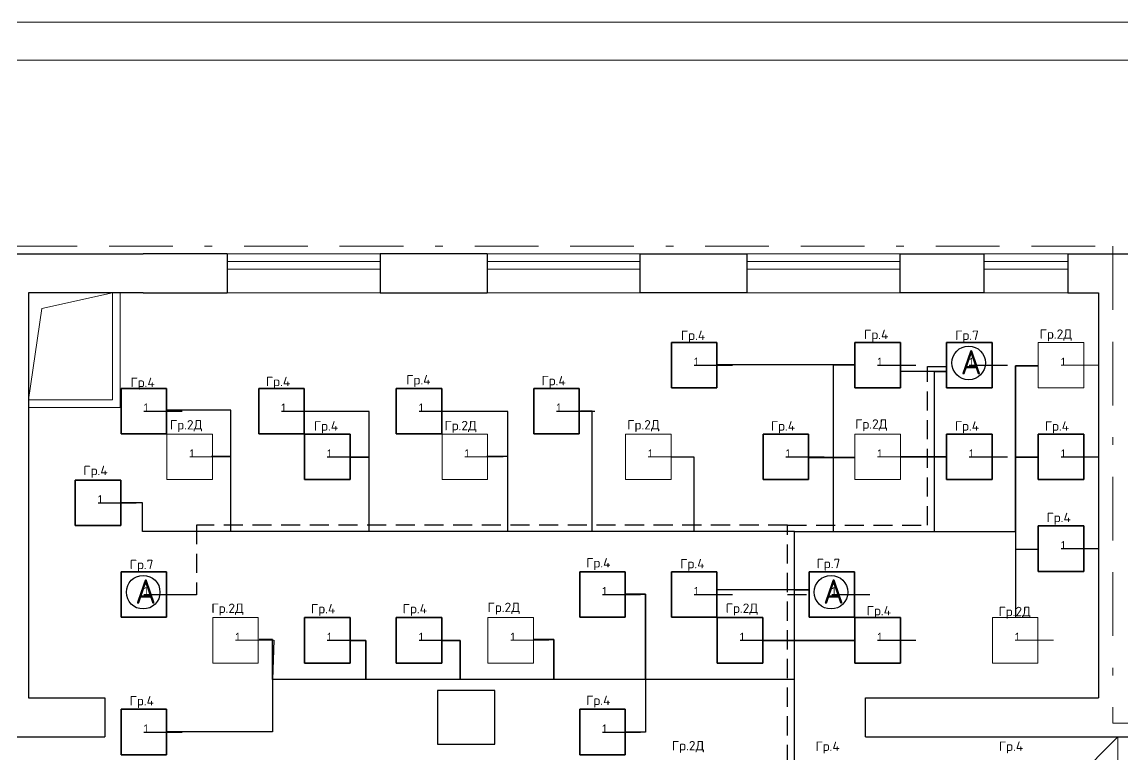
# Model space of a CAD drawing. Header units: metres. Extents: x -472 to 201, y -446 to -235.
# Drawn here: x -449.94 to -435.53, y -322.34 to -312.75 of the extents above; entities that cross this region are included whole.
import ezdxf

# ---------------------------------------------------------------- set-up
doc = ezdxf.new("R2010")
doc.units = ezdxf.units.M
doc.header["$MEASUREMENT"] = 0
doc.linetypes.add('( Border )', pattern=[1.751, 0.5, -0.25, 0.5, -0.25, 0.001, -0.25])
doc.linetypes.add('( Hidden )', pattern=[0.375, 0.25, -0.125])
for name, color, linetype, lineweight in [('_Электрика', 7, 'Continuous', 15), ('Level 50', 7, 'Continuous', 0), ('Level 63', 7, 'Continuous', 0)]:
    doc.layers.add(name, color=color, linetype=linetype, lineweight=lineweight)
doc.layers.add('DLXLUM', color=220, linetype='Continuous')
doc.layers.add('DLXLUMEX', color=220, linetype='Continuous')
doc.styles.get("Standard").update_dxf_attribs({"font": 'txt.shx'})

# ---------------------------------------------------------------- blocks, each defined once
blk = doc.blocks.new('*U168')
for p, q in [((297.5, 297.5), (-297.5, 297.5)), ((-297.5, 297.5), (-297.5, -297.5)), ((-297.5, 297.5), (-297.5, -297.5)), ((-297.5, -297.5), (-297.5, 297.5)), ((-297.5, 297.5), (-297.5, 297.5)), ((297.5, 297.5), (-297.5, 297.5)), ((-297.5, 297.5), (-297.5, 297.5)), ((-297.5, 297.5), (297.5, 297.5)), ((-297.5, -297.5), (-297.5, 297.5)), ((-297.5, 297.5), (297.5, 297.5)), ((297.5, -297.5), (297.5, 297.5)), ((297.5, 297.5), (297.5, 297.5)), ((297.5, -297.5), (297.5, 297.5)), ((297.5, 297.5), (297.5, 297.5)), ((297.5, 297.5), (297.5, -297.5)), ((297.5, 297.5), (297.5, -297.5)), ((-297.5, -297.5), (297.5, -297.5)), ((-297.5, -297.5), (-297.5, -297.5)), ((-297.5, -297.5), (297.5, -297.5)), ((297.5, -297.5), (-297.5, -297.5)), ((-297.5, -297.5), (-297.5, -297.5)), ((297.5, -297.5), (-297.5, -297.5)), ((297.5, -297.5), (297.5, -297.5)), ((297.5, -297.5), (297.5, -297.5))]:
    blk.add_line(p, q)
at = {"color": 1}
blk.add_line((0, 0), (500, 0), dxfattribs=at)
at = {"layer": 'DLXLUMEX', "color": 7}
blk.add_text('1', height=100, dxfattribs=at).set_placement((0, 0))
blk = doc.blocks.new('*U169')
for p, q in [((297.5, 297.5), (-297.5, 297.5)), ((-297.5, 297.5), (-297.5, -297.5)), ((-297.5, 297.5), (-297.5, -297.5)), ((-297.5, -297.5), (-297.5, 297.5)), ((-297.5, 297.5), (-297.5, 297.5)), ((297.5, 297.5), (-297.5, 297.5)), ((-297.5, 297.5), (-297.5, 297.5)), ((-297.5, 297.5), (297.5, 297.5)), ((-297.5, -297.5), (-297.5, 297.5)), ((-297.5, 297.5), (297.5, 297.5)), ((297.5, -297.5), (297.5, 297.5)), ((297.5, 297.5), (297.5, 297.5)), ((297.5, -297.5), (297.5, 297.5)), ((297.5, 297.5), (297.5, 297.5)), ((297.5, 297.5), (297.5, -297.5)), ((297.5, 297.5), (297.5, -297.5)), ((-297.5, -297.5), (297.5, -297.5)), ((-297.5, -297.5), (-297.5, -297.5)), ((-297.5, -297.5), (297.5, -297.5)), ((297.5, -297.5), (-297.5, -297.5)), ((-297.5, -297.5), (-297.5, -297.5)), ((297.5, -297.5), (-297.5, -297.5)), ((297.5, -297.5), (297.5, -297.5)), ((297.5, -297.5), (297.5, -297.5))]:
    blk.add_line(p, q)
at = {"color": 1}
blk.add_line((0, 0), (500, 0), dxfattribs=at)
at = {"layer": 'DLXLUMEX', "color": 7}
blk.add_text('1', height=100, dxfattribs=at).set_placement((0, 0))
blk = doc.blocks.new('*U170')
for p, q in [((297.5, 297.5), (-297.5, 297.5)), ((-297.5, 297.5), (-297.5, -297.5)), ((-297.5, 297.5), (-297.5, -297.5)), ((-297.5, -297.5), (-297.5, 297.5)), ((-297.5, 297.5), (-297.5, 297.5)), ((297.5, 297.5), (-297.5, 297.5)), ((-297.5, 297.5), (-297.5, 297.5)), ((-297.5, 297.5), (297.5, 297.5)), ((-297.5, -297.5), (-297.5, 297.5)), ((-297.5, 297.5), (297.5, 297.5)), ((297.5, -297.5), (297.5, 297.5)), ((297.5, 297.5), (297.5, 297.5)), ((297.5, -297.5), (297.5, 297.5)), ((297.5, 297.5), (297.5, 297.5)), ((297.5, 297.5), (297.5, -297.5)), ((297.5, 297.5), (297.5, -297.5)), ((-297.5, -297.5), (297.5, -297.5)), ((-297.5, -297.5), (-297.5, -297.5)), ((-297.5, -297.5), (297.5, -297.5)), ((297.5, -297.5), (-297.5, -297.5)), ((-297.5, -297.5), (-297.5, -297.5)), ((297.5, -297.5), (-297.5, -297.5)), ((297.5, -297.5), (297.5, -297.5)), ((297.5, -297.5), (297.5, -297.5))]:
    blk.add_line(p, q)
at = {"color": 1}
blk.add_line((0, 0), (500, 0), dxfattribs=at)
at = {"layer": 'DLXLUMEX', "color": 7}
blk.add_text('1', height=100, dxfattribs=at).set_placement((0, 0))
blk = doc.blocks.new('*U171')
for p, q in [((297.5, 297.5), (-297.5, 297.5)), ((-297.5, 297.5), (-297.5, -297.5)), ((-297.5, 297.5), (-297.5, -297.5)), ((-297.5, -297.5), (-297.5, 297.5)), ((-297.5, 297.5), (-297.5, 297.5)), ((297.5, 297.5), (-297.5, 297.5)), ((-297.5, 297.5), (-297.5, 297.5)), ((-297.5, 297.5), (297.5, 297.5)), ((-297.5, -297.5), (-297.5, 297.5)), ((-297.5, 297.5), (297.5, 297.5)), ((297.5, -297.5), (297.5, 297.5)), ((297.5, 297.5), (297.5, 297.5)), ((297.5, -297.5), (297.5, 297.5)), ((297.5, 297.5), (297.5, 297.5)), ((297.5, 297.5), (297.5, -297.5)), ((297.5, 297.5), (297.5, -297.5)), ((-297.5, -297.5), (297.5, -297.5)), ((-297.5, -297.5), (-297.5, -297.5)), ((-297.5, -297.5), (297.5, -297.5)), ((297.5, -297.5), (-297.5, -297.5)), ((-297.5, -297.5), (-297.5, -297.5)), ((297.5, -297.5), (-297.5, -297.5)), ((297.5, -297.5), (297.5, -297.5)), ((297.5, -297.5), (297.5, -297.5))]:
    blk.add_line(p, q)
at = {"color": 1}
blk.add_line((0, 0), (500, 0), dxfattribs=at)
at = {"layer": 'DLXLUMEX', "color": 7}
blk.add_text('1', height=100, dxfattribs=at).set_placement((0, 0))
blk = doc.blocks.new('*U172')
for p, q in [((297.5, 297.5), (-297.5, 297.5)), ((-297.5, 297.5), (-297.5, -297.5)), ((-297.5, 297.5), (-297.5, -297.5)), ((-297.5, -297.5), (-297.5, 297.5)), ((-297.5, 297.5), (-297.5, 297.5)), ((297.5, 297.5), (-297.5, 297.5)), ((-297.5, 297.5), (-297.5, 297.5)), ((-297.5, 297.5), (297.5, 297.5)), ((-297.5, -297.5), (-297.5, 297.5)), ((-297.5, 297.5), (297.5, 297.5)), ((297.5, -297.5), (297.5, 297.5)), ((297.5, 297.5), (297.5, 297.5)), ((297.5, -297.5), (297.5, 297.5)), ((297.5, 297.5), (297.5, 297.5)), ((297.5, 297.5), (297.5, -297.5)), ((297.5, 297.5), (297.5, -297.5)), ((-297.5, -297.5), (297.5, -297.5)), ((-297.5, -297.5), (-297.5, -297.5)), ((-297.5, -297.5), (297.5, -297.5)), ((297.5, -297.5), (-297.5, -297.5)), ((-297.5, -297.5), (-297.5, -297.5)), ((297.5, -297.5), (-297.5, -297.5)), ((297.5, -297.5), (297.5, -297.5)), ((297.5, -297.5), (297.5, -297.5))]:
    blk.add_line(p, q)
at = {"color": 1}
blk.add_line((0, 0), (500, 0), dxfattribs=at)
at = {"layer": 'DLXLUMEX', "color": 7}
blk.add_text('1', height=100, dxfattribs=at).set_placement((0, 0))
blk = doc.blocks.new('*U173')
for p, q in [((297.5, 297.5), (-297.5, 297.5)), ((-297.5, 297.5), (-297.5, -297.5)), ((-297.5, 297.5), (-297.5, -297.5)), ((-297.5, -297.5), (-297.5, 297.5)), ((-297.5, 297.5), (-297.5, 297.5)), ((297.5, 297.5), (-297.5, 297.5)), ((-297.5, 297.5), (-297.5, 297.5)), ((-297.5, 297.5), (297.5, 297.5)), ((-297.5, -297.5), (-297.5, 297.5)), ((-297.5, 297.5), (297.5, 297.5)), ((297.5, -297.5), (297.5, 297.5)), ((297.5, 297.5), (297.5, 297.5)), ((297.5, -297.5), (297.5, 297.5)), ((297.5, 297.5), (297.5, 297.5)), ((297.5, 297.5), (297.5, -297.5)), ((297.5, 297.5), (297.5, -297.5)), ((-297.5, -297.5), (297.5, -297.5)), ((-297.5, -297.5), (-297.5, -297.5)), ((-297.5, -297.5), (297.5, -297.5)), ((297.5, -297.5), (-297.5, -297.5)), ((-297.5, -297.5), (-297.5, -297.5)), ((297.5, -297.5), (-297.5, -297.5)), ((297.5, -297.5), (297.5, -297.5)), ((297.5, -297.5), (297.5, -297.5))]:
    blk.add_line(p, q)
at = {"color": 1}
blk.add_line((0, 0), (500, 0), dxfattribs=at)
at = {"layer": 'DLXLUMEX', "color": 7}
blk.add_text('1', height=100, dxfattribs=at).set_placement((0, 0))
blk = doc.blocks.new('*U174')
for p, q in [((297.5, 297.5), (-297.5, 297.5)), ((-297.5, 297.5), (-297.5, -297.5)), ((-297.5, 297.5), (-297.5, -297.5)), ((-297.5, -297.5), (-297.5, 297.5)), ((-297.5, 297.5), (-297.5, 297.5)), ((297.5, 297.5), (-297.5, 297.5)), ((-297.5, 297.5), (-297.5, 297.5)), ((-297.5, 297.5), (297.5, 297.5)), ((-297.5, -297.5), (-297.5, 297.5)), ((-297.5, 297.5), (297.5, 297.5)), ((297.5, -297.5), (297.5, 297.5)), ((297.5, 297.5), (297.5, 297.5)), ((297.5, -297.5), (297.5, 297.5)), ((297.5, 297.5), (297.5, 297.5)), ((297.5, 297.5), (297.5, -297.5)), ((297.5, 297.5), (297.5, -297.5)), ((-297.5, -297.5), (297.5, -297.5)), ((-297.5, -297.5), (-297.5, -297.5)), ((-297.5, -297.5), (297.5, -297.5)), ((297.5, -297.5), (-297.5, -297.5)), ((-297.5, -297.5), (-297.5, -297.5)), ((297.5, -297.5), (-297.5, -297.5)), ((297.5, -297.5), (297.5, -297.5)), ((297.5, -297.5), (297.5, -297.5))]:
    blk.add_line(p, q)
at = {"color": 1}
blk.add_line((0, 0), (500, 0), dxfattribs=at)
at = {"layer": 'DLXLUMEX', "color": 7}
blk.add_text('1', height=100, dxfattribs=at).set_placement((0, 0))
blk = doc.blocks.new('*U175')
for p, q in [((297.5, 297.5), (-297.5, 297.5)), ((-297.5, 297.5), (-297.5, -297.5)), ((-297.5, 297.5), (-297.5, -297.5)), ((-297.5, -297.5), (-297.5, 297.5)), ((-297.5, 297.5), (-297.5, 297.5)), ((297.5, 297.5), (-297.5, 297.5)), ((-297.5, 297.5), (-297.5, 297.5)), ((-297.5, 297.5), (297.5, 297.5)), ((-297.5, -297.5), (-297.5, 297.5)), ((-297.5, 297.5), (297.5, 297.5)), ((297.5, -297.5), (297.5, 297.5)), ((297.5, 297.5), (297.5, 297.5)), ((297.5, -297.5), (297.5, 297.5)), ((297.5, 297.5), (297.5, 297.5)), ((297.5, 297.5), (297.5, -297.5)), ((297.5, 297.5), (297.5, -297.5)), ((-297.5, -297.5), (297.5, -297.5)), ((-297.5, -297.5), (-297.5, -297.5)), ((-297.5, -297.5), (297.5, -297.5)), ((297.5, -297.5), (-297.5, -297.5)), ((-297.5, -297.5), (-297.5, -297.5)), ((297.5, -297.5), (-297.5, -297.5)), ((297.5, -297.5), (297.5, -297.5)), ((297.5, -297.5), (297.5, -297.5))]:
    blk.add_line(p, q)
at = {"color": 1}
blk.add_line((0, 0), (500, 0), dxfattribs=at)
at = {"layer": 'DLXLUMEX', "color": 7}
blk.add_text('1', height=100, dxfattribs=at).set_placement((0, 0))
blk = doc.blocks.new('*U177')
for p, q in [((297.5, 297.5), (-297.5, 297.5)), ((-297.5, 297.5), (-297.5, -297.5)), ((-297.5, 297.5), (-297.5, -297.5)), ((-297.5, -297.5), (-297.5, 297.5)), ((-297.5, 297.5), (-297.5, 297.5)), ((297.5, 297.5), (-297.5, 297.5)), ((-297.5, 297.5), (-297.5, 297.5)), ((-297.5, 297.5), (297.5, 297.5)), ((-297.5, -297.5), (-297.5, 297.5)), ((-297.5, 297.5), (297.5, 297.5)), ((297.5, -297.5), (297.5, 297.5)), ((297.5, 297.5), (297.5, 297.5)), ((297.5, -297.5), (297.5, 297.5)), ((297.5, 297.5), (297.5, 297.5)), ((297.5, 297.5), (297.5, -297.5)), ((297.5, 297.5), (297.5, -297.5)), ((-297.5, -297.5), (297.5, -297.5)), ((-297.5, -297.5), (-297.5, -297.5)), ((-297.5, -297.5), (297.5, -297.5)), ((297.5, -297.5), (-297.5, -297.5)), ((-297.5, -297.5), (-297.5, -297.5)), ((297.5, -297.5), (-297.5, -297.5)), ((297.5, -297.5), (297.5, -297.5)), ((297.5, -297.5), (297.5, -297.5))]:
    blk.add_line(p, q)
at = {"color": 1}
blk.add_line((0, 0), (500, 0), dxfattribs=at)
at = {"layer": 'DLXLUMEX', "color": 7}
blk.add_text('1', height=100, dxfattribs=at).set_placement((0, 0))
blk = doc.blocks.new('*U178')
for p, q in [((297.5, 297.5), (-297.5, 297.5)), ((-297.5, 297.5), (-297.5, -297.5)), ((-297.5, 297.5), (-297.5, -297.5)), ((-297.5, -297.5), (-297.5, 297.5)), ((-297.5, 297.5), (-297.5, 297.5)), ((297.5, 297.5), (-297.5, 297.5)), ((-297.5, 297.5), (-297.5, 297.5)), ((-297.5, 297.5), (297.5, 297.5)), ((-297.5, -297.5), (-297.5, 297.5)), ((-297.5, 297.5), (297.5, 297.5)), ((297.5, -297.5), (297.5, 297.5)), ((297.5, 297.5), (297.5, 297.5)), ((297.5, -297.5), (297.5, 297.5)), ((297.5, 297.5), (297.5, 297.5)), ((297.5, 297.5), (297.5, -297.5)), ((297.5, 297.5), (297.5, -297.5)), ((-297.5, -297.5), (297.5, -297.5)), ((-297.5, -297.5), (-297.5, -297.5)), ((-297.5, -297.5), (297.5, -297.5)), ((297.5, -297.5), (-297.5, -297.5)), ((-297.5, -297.5), (-297.5, -297.5)), ((297.5, -297.5), (-297.5, -297.5)), ((297.5, -297.5), (297.5, -297.5)), ((297.5, -297.5), (297.5, -297.5))]:
    blk.add_line(p, q)
at = {"color": 1}
blk.add_line((0, 0), (500, 0), dxfattribs=at)
at = {"layer": 'DLXLUMEX', "color": 7}
blk.add_text('1', height=100, dxfattribs=at).set_placement((0, 0))
blk = doc.blocks.new('*U179')
for p, q in [((297.5, 297.5), (-297.5, 297.5)), ((-297.5, 297.5), (-297.5, -297.5)), ((-297.5, 297.5), (-297.5, -297.5)), ((-297.5, -297.5), (-297.5, 297.5)), ((-297.5, 297.5), (-297.5, 297.5)), ((297.5, 297.5), (-297.5, 297.5)), ((-297.5, 297.5), (-297.5, 297.5)), ((-297.5, 297.5), (297.5, 297.5)), ((-297.5, -297.5), (-297.5, 297.5)), ((-297.5, 297.5), (297.5, 297.5)), ((297.5, -297.5), (297.5, 297.5)), ((297.5, 297.5), (297.5, 297.5)), ((297.5, -297.5), (297.5, 297.5)), ((297.5, 297.5), (297.5, 297.5)), ((297.5, 297.5), (297.5, -297.5)), ((297.5, 297.5), (297.5, -297.5)), ((-297.5, -297.5), (297.5, -297.5)), ((-297.5, -297.5), (-297.5, -297.5)), ((-297.5, -297.5), (297.5, -297.5)), ((297.5, -297.5), (-297.5, -297.5)), ((-297.5, -297.5), (-297.5, -297.5)), ((297.5, -297.5), (-297.5, -297.5)), ((297.5, -297.5), (297.5, -297.5)), ((297.5, -297.5), (297.5, -297.5))]:
    blk.add_line(p, q)
at = {"color": 1}
blk.add_line((0, 0), (500, 0), dxfattribs=at)
at = {"layer": 'DLXLUMEX', "color": 7}
blk.add_text('1', height=100, dxfattribs=at).set_placement((0, 0))
blk = doc.blocks.new('*U180')
for p, q in [((297.5, 297.5), (-297.5, 297.5)), ((-297.5, 297.5), (-297.5, -297.5)), ((-297.5, 297.5), (-297.5, -297.5)), ((-297.5, -297.5), (-297.5, 297.5)), ((-297.5, 297.5), (-297.5, 297.5)), ((297.5, 297.5), (-297.5, 297.5)), ((-297.5, 297.5), (-297.5, 297.5)), ((-297.5, 297.5), (297.5, 297.5)), ((-297.5, -297.5), (-297.5, 297.5)), ((-297.5, 297.5), (297.5, 297.5)), ((297.5, -297.5), (297.5, 297.5)), ((297.5, 297.5), (297.5, 297.5)), ((297.5, -297.5), (297.5, 297.5)), ((297.5, 297.5), (297.5, 297.5)), ((297.5, 297.5), (297.5, -297.5)), ((297.5, 297.5), (297.5, -297.5)), ((-297.5, -297.5), (297.5, -297.5)), ((-297.5, -297.5), (-297.5, -297.5)), ((-297.5, -297.5), (297.5, -297.5)), ((297.5, -297.5), (-297.5, -297.5)), ((-297.5, -297.5), (-297.5, -297.5)), ((297.5, -297.5), (-297.5, -297.5)), ((297.5, -297.5), (297.5, -297.5)), ((297.5, -297.5), (297.5, -297.5))]:
    blk.add_line(p, q)
at = {"color": 1}
blk.add_line((0, 0), (500, 0), dxfattribs=at)
at = {"layer": 'DLXLUMEX', "color": 7}
blk.add_text('1', height=100, dxfattribs=at).set_placement((0, 0))
blk = doc.blocks.new('*U181')
for p, q in [((297.5, 297.5), (-297.5, 297.5)), ((-297.5, 297.5), (-297.5, -297.5)), ((-297.5, 297.5), (-297.5, -297.5)), ((-297.5, -297.5), (-297.5, 297.5)), ((-297.5, 297.5), (-297.5, 297.5)), ((297.5, 297.5), (-297.5, 297.5)), ((-297.5, 297.5), (-297.5, 297.5)), ((-297.5, 297.5), (297.5, 297.5)), ((-297.5, -297.5), (-297.5, 297.5)), ((-297.5, 297.5), (297.5, 297.5)), ((297.5, -297.5), (297.5, 297.5)), ((297.5, 297.5), (297.5, 297.5)), ((297.5, -297.5), (297.5, 297.5)), ((297.5, 297.5), (297.5, 297.5)), ((297.5, 297.5), (297.5, -297.5)), ((297.5, 297.5), (297.5, -297.5)), ((-297.5, -297.5), (297.5, -297.5)), ((-297.5, -297.5), (-297.5, -297.5)), ((-297.5, -297.5), (297.5, -297.5)), ((297.5, -297.5), (-297.5, -297.5)), ((-297.5, -297.5), (-297.5, -297.5)), ((297.5, -297.5), (-297.5, -297.5)), ((297.5, -297.5), (297.5, -297.5)), ((297.5, -297.5), (297.5, -297.5))]:
    blk.add_line(p, q)
at = {"color": 1}
blk.add_line((0, 0), (500, 0), dxfattribs=at)
at = {"layer": 'DLXLUMEX', "color": 7}
blk.add_text('1', height=100, dxfattribs=at).set_placement((0, 0))
blk = doc.blocks.new('*U182')
for p, q in [((297.5, 297.5), (-297.5, 297.5)), ((-297.5, 297.5), (-297.5, -297.5)), ((-297.5, 297.5), (-297.5, -297.5)), ((-297.5, -297.5), (-297.5, 297.5)), ((-297.5, 297.5), (-297.5, 297.5)), ((297.5, 297.5), (-297.5, 297.5)), ((-297.5, 297.5), (-297.5, 297.5)), ((-297.5, 297.5), (297.5, 297.5)), ((-297.5, -297.5), (-297.5, 297.5)), ((-297.5, 297.5), (297.5, 297.5)), ((297.5, -297.5), (297.5, 297.5)), ((297.5, 297.5), (297.5, 297.5)), ((297.5, -297.5), (297.5, 297.5)), ((297.5, 297.5), (297.5, 297.5)), ((297.5, 297.5), (297.5, -297.5)), ((297.5, 297.5), (297.5, -297.5)), ((-297.5, -297.5), (297.5, -297.5)), ((-297.5, -297.5), (-297.5, -297.5)), ((-297.5, -297.5), (297.5, -297.5)), ((297.5, -297.5), (-297.5, -297.5)), ((-297.5, -297.5), (-297.5, -297.5)), ((297.5, -297.5), (-297.5, -297.5)), ((297.5, -297.5), (297.5, -297.5)), ((297.5, -297.5), (297.5, -297.5))]:
    blk.add_line(p, q)
at = {"color": 1}
blk.add_line((0, 0), (500, 0), dxfattribs=at)
at = {"layer": 'DLXLUMEX', "color": 7}
blk.add_text('1', height=100, dxfattribs=at).set_placement((0, 0))
blk = doc.blocks.new('*U183')
for p, q in [((297.5, 297.5), (-297.5, 297.5)), ((-297.5, 297.5), (-297.5, -297.5)), ((-297.5, 297.5), (-297.5, -297.5)), ((-297.5, -297.5), (-297.5, 297.5)), ((-297.5, 297.5), (-297.5, 297.5)), ((297.5, 297.5), (-297.5, 297.5)), ((-297.5, 297.5), (-297.5, 297.5)), ((-297.5, 297.5), (297.5, 297.5)), ((-297.5, -297.5), (-297.5, 297.5)), ((-297.5, 297.5), (297.5, 297.5)), ((297.5, -297.5), (297.5, 297.5)), ((297.5, 297.5), (297.5, 297.5)), ((297.5, -297.5), (297.5, 297.5)), ((297.5, 297.5), (297.5, 297.5)), ((297.5, 297.5), (297.5, -297.5)), ((297.5, 297.5), (297.5, -297.5)), ((-297.5, -297.5), (297.5, -297.5)), ((-297.5, -297.5), (-297.5, -297.5)), ((-297.5, -297.5), (297.5, -297.5)), ((297.5, -297.5), (-297.5, -297.5)), ((-297.5, -297.5), (-297.5, -297.5)), ((297.5, -297.5), (-297.5, -297.5)), ((297.5, -297.5), (297.5, -297.5)), ((297.5, -297.5), (297.5, -297.5))]:
    blk.add_line(p, q)
at = {"color": 1}
blk.add_line((0, 0), (500, 0), dxfattribs=at)
at = {"layer": 'DLXLUMEX', "color": 7}
blk.add_text('1', height=100, dxfattribs=at).set_placement((0, 0))
blk = doc.blocks.new('*U184')
for p, q in [((297.5, 297.5), (-297.5, 297.5)), ((-297.5, 297.5), (-297.5, -297.5)), ((-297.5, 297.5), (-297.5, -297.5)), ((-297.5, -297.5), (-297.5, 297.5)), ((-297.5, 297.5), (-297.5, 297.5)), ((297.5, 297.5), (-297.5, 297.5)), ((-297.5, 297.5), (-297.5, 297.5)), ((-297.5, 297.5), (297.5, 297.5)), ((-297.5, -297.5), (-297.5, 297.5)), ((-297.5, 297.5), (297.5, 297.5)), ((297.5, -297.5), (297.5, 297.5)), ((297.5, 297.5), (297.5, 297.5)), ((297.5, -297.5), (297.5, 297.5)), ((297.5, 297.5), (297.5, 297.5)), ((297.5, 297.5), (297.5, -297.5)), ((297.5, 297.5), (297.5, -297.5)), ((-297.5, -297.5), (297.5, -297.5)), ((-297.5, -297.5), (-297.5, -297.5)), ((-297.5, -297.5), (297.5, -297.5)), ((297.5, -297.5), (-297.5, -297.5)), ((-297.5, -297.5), (-297.5, -297.5)), ((297.5, -297.5), (-297.5, -297.5)), ((297.5, -297.5), (297.5, -297.5)), ((297.5, -297.5), (297.5, -297.5))]:
    blk.add_line(p, q)
at = {"color": 1}
blk.add_line((0, 0), (500, 0), dxfattribs=at)
at = {"layer": 'DLXLUMEX', "color": 7}
blk.add_text('1', height=100, dxfattribs=at).set_placement((0, 0))
blk = doc.blocks.new('*U185')
for p, q in [((297.5, 297.5), (-297.5, 297.5)), ((-297.5, 297.5), (-297.5, -297.5)), ((-297.5, 297.5), (-297.5, -297.5)), ((-297.5, -297.5), (-297.5, 297.5)), ((-297.5, 297.5), (-297.5, 297.5)), ((297.5, 297.5), (-297.5, 297.5)), ((-297.5, 297.5), (-297.5, 297.5)), ((-297.5, 297.5), (297.5, 297.5)), ((-297.5, -297.5), (-297.5, 297.5)), ((-297.5, 297.5), (297.5, 297.5)), ((297.5, -297.5), (297.5, 297.5)), ((297.5, 297.5), (297.5, 297.5)), ((297.5, -297.5), (297.5, 297.5)), ((297.5, 297.5), (297.5, 297.5)), ((297.5, 297.5), (297.5, -297.5)), ((297.5, 297.5), (297.5, -297.5)), ((-297.5, -297.5), (297.5, -297.5)), ((-297.5, -297.5), (-297.5, -297.5)), ((-297.5, -297.5), (297.5, -297.5)), ((297.5, -297.5), (-297.5, -297.5)), ((-297.5, -297.5), (-297.5, -297.5)), ((297.5, -297.5), (-297.5, -297.5)), ((297.5, -297.5), (297.5, -297.5)), ((297.5, -297.5), (297.5, -297.5))]:
    blk.add_line(p, q)
at = {"color": 1}
blk.add_line((0, 0), (500, 0), dxfattribs=at)
at = {"layer": 'DLXLUMEX', "color": 7}
blk.add_text('1', height=100, dxfattribs=at).set_placement((0, 0))
blk = doc.blocks.new('*U186')
for p, q in [((297.5, 297.5), (-297.5, 297.5)), ((-297.5, 297.5), (-297.5, -297.5)), ((-297.5, 297.5), (-297.5, -297.5)), ((-297.5, -297.5), (-297.5, 297.5)), ((-297.5, 297.5), (-297.5, 297.5)), ((297.5, 297.5), (-297.5, 297.5)), ((-297.5, 297.5), (-297.5, 297.5)), ((-297.5, 297.5), (297.5, 297.5)), ((-297.5, -297.5), (-297.5, 297.5)), ((-297.5, 297.5), (297.5, 297.5)), ((297.5, -297.5), (297.5, 297.5)), ((297.5, 297.5), (297.5, 297.5)), ((297.5, -297.5), (297.5, 297.5)), ((297.5, 297.5), (297.5, 297.5)), ((297.5, 297.5), (297.5, -297.5)), ((297.5, 297.5), (297.5, -297.5)), ((-297.5, -297.5), (297.5, -297.5)), ((-297.5, -297.5), (-297.5, -297.5)), ((-297.5, -297.5), (297.5, -297.5)), ((297.5, -297.5), (-297.5, -297.5)), ((-297.5, -297.5), (-297.5, -297.5)), ((297.5, -297.5), (-297.5, -297.5)), ((297.5, -297.5), (297.5, -297.5)), ((297.5, -297.5), (297.5, -297.5))]:
    blk.add_line(p, q)
at = {"color": 1}
blk.add_line((0, 0), (500, 0), dxfattribs=at)
at = {"layer": 'DLXLUMEX', "color": 7}
blk.add_text('1', height=100, dxfattribs=at).set_placement((0, 0))
blk = doc.blocks.new('*U188')
for p, q in [((297.5, 297.5), (-297.5, 297.5)), ((-297.5, 297.5), (-297.5, -297.5)), ((-297.5, 297.5), (-297.5, -297.5)), ((-297.5, -297.5), (-297.5, 297.5)), ((-297.5, 297.5), (-297.5, 297.5)), ((297.5, 297.5), (-297.5, 297.5)), ((-297.5, 297.5), (-297.5, 297.5)), ((-297.5, 297.5), (297.5, 297.5)), ((-297.5, -297.5), (-297.5, 297.5)), ((-297.5, 297.5), (297.5, 297.5)), ((297.5, -297.5), (297.5, 297.5)), ((297.5, 297.5), (297.5, 297.5)), ((297.5, -297.5), (297.5, 297.5)), ((297.5, 297.5), (297.5, 297.5)), ((297.5, 297.5), (297.5, -297.5)), ((297.5, 297.5), (297.5, -297.5)), ((-297.5, -297.5), (297.5, -297.5)), ((-297.5, -297.5), (-297.5, -297.5)), ((-297.5, -297.5), (297.5, -297.5)), ((297.5, -297.5), (-297.5, -297.5)), ((-297.5, -297.5), (-297.5, -297.5)), ((297.5, -297.5), (-297.5, -297.5)), ((297.5, -297.5), (297.5, -297.5)), ((297.5, -297.5), (297.5, -297.5))]:
    blk.add_line(p, q)
at = {"color": 1}
blk.add_line((0, 0), (500, 0), dxfattribs=at)
at = {"layer": 'DLXLUMEX', "color": 7}
blk.add_text('1', height=100, dxfattribs=at).set_placement((0, 0))
blk = doc.blocks.new('*U189')
for p, q in [((297.5, 297.5), (-297.5, 297.5)), ((-297.5, 297.5), (-297.5, -297.5)), ((-297.5, 297.5), (-297.5, -297.5)), ((-297.5, -297.5), (-297.5, 297.5)), ((-297.5, 297.5), (-297.5, 297.5)), ((297.5, 297.5), (-297.5, 297.5)), ((-297.5, 297.5), (-297.5, 297.5)), ((-297.5, 297.5), (297.5, 297.5)), ((-297.5, -297.5), (-297.5, 297.5)), ((-297.5, 297.5), (297.5, 297.5)), ((297.5, -297.5), (297.5, 297.5)), ((297.5, 297.5), (297.5, 297.5)), ((297.5, -297.5), (297.5, 297.5)), ((297.5, 297.5), (297.5, 297.5)), ((297.5, 297.5), (297.5, -297.5)), ((297.5, 297.5), (297.5, -297.5)), ((-297.5, -297.5), (297.5, -297.5)), ((-297.5, -297.5), (-297.5, -297.5)), ((-297.5, -297.5), (297.5, -297.5)), ((297.5, -297.5), (-297.5, -297.5)), ((-297.5, -297.5), (-297.5, -297.5)), ((297.5, -297.5), (-297.5, -297.5)), ((297.5, -297.5), (297.5, -297.5)), ((297.5, -297.5), (297.5, -297.5))]:
    blk.add_line(p, q)
at = {"color": 1}
blk.add_line((0, 0), (500, 0), dxfattribs=at)
at = {"layer": 'DLXLUMEX', "color": 7}
blk.add_text('1', height=100, dxfattribs=at).set_placement((0, 0))
blk = doc.blocks.new('*U194')
for p, q in [((297.5, 297.5), (-297.5, 297.5)), ((-297.5, 297.5), (-297.5, -297.5)), ((-297.5, 297.5), (-297.5, -297.5)), ((-297.5, -297.5), (-297.5, 297.5)), ((-297.5, 297.5), (-297.5, 297.5)), ((297.5, 297.5), (-297.5, 297.5)), ((-297.5, 297.5), (-297.5, 297.5)), ((-297.5, 297.5), (297.5, 297.5)), ((-297.5, -297.5), (-297.5, 297.5)), ((-297.5, 297.5), (297.5, 297.5)), ((297.5, -297.5), (297.5, 297.5)), ((297.5, 297.5), (297.5, 297.5)), ((297.5, -297.5), (297.5, 297.5)), ((297.5, 297.5), (297.5, 297.5)), ((297.5, 297.5), (297.5, -297.5)), ((297.5, 297.5), (297.5, -297.5)), ((-297.5, -297.5), (297.5, -297.5)), ((-297.5, -297.5), (-297.5, -297.5)), ((-297.5, -297.5), (297.5, -297.5)), ((297.5, -297.5), (-297.5, -297.5)), ((-297.5, -297.5), (-297.5, -297.5)), ((297.5, -297.5), (-297.5, -297.5)), ((297.5, -297.5), (297.5, -297.5)), ((297.5, -297.5), (297.5, -297.5))]:
    blk.add_line(p, q)
at = {"color": 1}
blk.add_line((0, 0), (500, 0), dxfattribs=at)
at = {"layer": 'DLXLUMEX', "color": 7}
blk.add_text('1', height=100, dxfattribs=at).set_placement((0, 0))
blk = doc.blocks.new('*U195')
for p, q in [((297.5, 297.5), (-297.5, 297.5)), ((-297.5, 297.5), (-297.5, -297.5)), ((-297.5, 297.5), (-297.5, -297.5)), ((-297.5, -297.5), (-297.5, 297.5)), ((-297.5, 297.5), (-297.5, 297.5)), ((297.5, 297.5), (-297.5, 297.5)), ((-297.5, 297.5), (-297.5, 297.5)), ((-297.5, 297.5), (297.5, 297.5)), ((-297.5, -297.5), (-297.5, 297.5)), ((-297.5, 297.5), (297.5, 297.5)), ((297.5, -297.5), (297.5, 297.5)), ((297.5, 297.5), (297.5, 297.5)), ((297.5, -297.5), (297.5, 297.5)), ((297.5, 297.5), (297.5, 297.5)), ((297.5, 297.5), (297.5, -297.5)), ((297.5, 297.5), (297.5, -297.5)), ((-297.5, -297.5), (297.5, -297.5)), ((-297.5, -297.5), (-297.5, -297.5)), ((-297.5, -297.5), (297.5, -297.5)), ((297.5, -297.5), (-297.5, -297.5)), ((-297.5, -297.5), (-297.5, -297.5)), ((297.5, -297.5), (-297.5, -297.5)), ((297.5, -297.5), (297.5, -297.5)), ((297.5, -297.5), (297.5, -297.5))]:
    blk.add_line(p, q)
at = {"color": 1}
blk.add_line((0, 0), (500, 0), dxfattribs=at)
at = {"layer": 'DLXLUMEX', "color": 7}
blk.add_text('1', height=100, dxfattribs=at).set_placement((0, 0))
blk = doc.blocks.new('*U196')
for p, q in [((297.5, 297.5), (-297.5, 297.5)), ((-297.5, 297.5), (-297.5, -297.5)), ((-297.5, 297.5), (-297.5, -297.5)), ((-297.5, -297.5), (-297.5, 297.5)), ((-297.5, 297.5), (-297.5, 297.5)), ((297.5, 297.5), (-297.5, 297.5)), ((-297.5, 297.5), (-297.5, 297.5)), ((-297.5, 297.5), (297.5, 297.5)), ((-297.5, -297.5), (-297.5, 297.5)), ((-297.5, 297.5), (297.5, 297.5)), ((297.5, -297.5), (297.5, 297.5)), ((297.5, 297.5), (297.5, 297.5)), ((297.5, -297.5), (297.5, 297.5)), ((297.5, 297.5), (297.5, 297.5)), ((297.5, 297.5), (297.5, -297.5)), ((297.5, 297.5), (297.5, -297.5)), ((-297.5, -297.5), (297.5, -297.5)), ((-297.5, -297.5), (-297.5, -297.5)), ((-297.5, -297.5), (297.5, -297.5)), ((297.5, -297.5), (-297.5, -297.5)), ((-297.5, -297.5), (-297.5, -297.5)), ((297.5, -297.5), (-297.5, -297.5)), ((297.5, -297.5), (297.5, -297.5)), ((297.5, -297.5), (297.5, -297.5))]:
    blk.add_line(p, q)
at = {"color": 1}
blk.add_line((0, 0), (500, 0), dxfattribs=at)
at = {"layer": 'DLXLUMEX', "color": 7}
blk.add_text('1', height=100, dxfattribs=at).set_placement((0, 0))
blk = doc.blocks.new('*U197')
for p, q in [((297.5, 297.5), (-297.5, 297.5)), ((-297.5, 297.5), (-297.5, -297.5)), ((-297.5, 297.5), (-297.5, -297.5)), ((-297.5, -297.5), (-297.5, 297.5)), ((-297.5, 297.5), (-297.5, 297.5)), ((297.5, 297.5), (-297.5, 297.5)), ((-297.5, 297.5), (-297.5, 297.5)), ((-297.5, 297.5), (297.5, 297.5)), ((-297.5, -297.5), (-297.5, 297.5)), ((-297.5, 297.5), (297.5, 297.5)), ((297.5, -297.5), (297.5, 297.5)), ((297.5, 297.5), (297.5, 297.5)), ((297.5, -297.5), (297.5, 297.5)), ((297.5, 297.5), (297.5, 297.5)), ((297.5, 297.5), (297.5, -297.5)), ((297.5, 297.5), (297.5, -297.5)), ((-297.5, -297.5), (297.5, -297.5)), ((-297.5, -297.5), (-297.5, -297.5)), ((-297.5, -297.5), (297.5, -297.5)), ((297.5, -297.5), (-297.5, -297.5)), ((-297.5, -297.5), (-297.5, -297.5)), ((297.5, -297.5), (-297.5, -297.5)), ((297.5, -297.5), (297.5, -297.5)), ((297.5, -297.5), (297.5, -297.5))]:
    blk.add_line(p, q)
at = {"color": 1}
blk.add_line((0, 0), (500, 0), dxfattribs=at)
at = {"layer": 'DLXLUMEX', "color": 7}
blk.add_text('1', height=100, dxfattribs=at).set_placement((0, 0))
blk = doc.blocks.new('*U199')
for p, q in [((297.5, 297.5), (-297.5, 297.5)), ((-297.5, 297.5), (-297.5, -297.5)), ((-297.5, 297.5), (-297.5, -297.5)), ((-297.5, -297.5), (-297.5, 297.5)), ((-297.5, 297.5), (-297.5, 297.5)), ((297.5, 297.5), (-297.5, 297.5)), ((-297.5, 297.5), (-297.5, 297.5)), ((-297.5, 297.5), (297.5, 297.5)), ((-297.5, -297.5), (-297.5, 297.5)), ((-297.5, 297.5), (297.5, 297.5)), ((297.5, -297.5), (297.5, 297.5)), ((297.5, 297.5), (297.5, 297.5)), ((297.5, -297.5), (297.5, 297.5)), ((297.5, 297.5), (297.5, 297.5)), ((297.5, 297.5), (297.5, -297.5)), ((297.5, 297.5), (297.5, -297.5)), ((-297.5, -297.5), (297.5, -297.5)), ((-297.5, -297.5), (-297.5, -297.5)), ((-297.5, -297.5), (297.5, -297.5)), ((297.5, -297.5), (-297.5, -297.5)), ((-297.5, -297.5), (-297.5, -297.5)), ((297.5, -297.5), (-297.5, -297.5)), ((297.5, -297.5), (297.5, -297.5)), ((297.5, -297.5), (297.5, -297.5))]:
    blk.add_line(p, q)
at = {"color": 1}
blk.add_line((0, 0), (500, 0), dxfattribs=at)
at = {"layer": 'DLXLUMEX', "color": 7}
blk.add_text('1', height=100, dxfattribs=at).set_placement((0, 0))
blk = doc.blocks.new('*U200')
for p, q in [((297.5, 297.5), (-297.5, 297.5)), ((-297.5, 297.5), (-297.5, -297.5)), ((-297.5, 297.5), (-297.5, -297.5)), ((-297.5, -297.5), (-297.5, 297.5)), ((-297.5, 297.5), (-297.5, 297.5)), ((297.5, 297.5), (-297.5, 297.5)), ((-297.5, 297.5), (-297.5, 297.5)), ((-297.5, 297.5), (297.5, 297.5)), ((-297.5, -297.5), (-297.5, 297.5)), ((-297.5, 297.5), (297.5, 297.5)), ((297.5, -297.5), (297.5, 297.5)), ((297.5, 297.5), (297.5, 297.5)), ((297.5, -297.5), (297.5, 297.5)), ((297.5, 297.5), (297.5, 297.5)), ((297.5, 297.5), (297.5, -297.5)), ((297.5, 297.5), (297.5, -297.5)), ((-297.5, -297.5), (297.5, -297.5)), ((-297.5, -297.5), (-297.5, -297.5)), ((-297.5, -297.5), (297.5, -297.5)), ((297.5, -297.5), (-297.5, -297.5)), ((-297.5, -297.5), (-297.5, -297.5)), ((297.5, -297.5), (-297.5, -297.5)), ((297.5, -297.5), (297.5, -297.5)), ((297.5, -297.5), (297.5, -297.5))]:
    blk.add_line(p, q)
at = {"color": 1}
blk.add_line((0, 0), (500, 0), dxfattribs=at)
at = {"layer": 'DLXLUMEX', "color": 7}
blk.add_text('1', height=100, dxfattribs=at).set_placement((0, 0))
blk = doc.blocks.new('*U201')
for p, q in [((297.5, 297.5), (-297.5, 297.5)), ((-297.5, 297.5), (-297.5, -297.5)), ((-297.5, 297.5), (-297.5, -297.5)), ((-297.5, -297.5), (-297.5, 297.5)), ((-297.5, 297.5), (-297.5, 297.5)), ((297.5, 297.5), (-297.5, 297.5)), ((-297.5, 297.5), (-297.5, 297.5)), ((-297.5, 297.5), (297.5, 297.5)), ((-297.5, -297.5), (-297.5, 297.5)), ((-297.5, 297.5), (297.5, 297.5)), ((297.5, -297.5), (297.5, 297.5)), ((297.5, 297.5), (297.5, 297.5)), ((297.5, -297.5), (297.5, 297.5)), ((297.5, 297.5), (297.5, 297.5)), ((297.5, 297.5), (297.5, -297.5)), ((297.5, 297.5), (297.5, -297.5)), ((-297.5, -297.5), (297.5, -297.5)), ((-297.5, -297.5), (-297.5, -297.5)), ((-297.5, -297.5), (297.5, -297.5)), ((297.5, -297.5), (-297.5, -297.5)), ((-297.5, -297.5), (-297.5, -297.5)), ((297.5, -297.5), (-297.5, -297.5)), ((297.5, -297.5), (297.5, -297.5)), ((297.5, -297.5), (297.5, -297.5))]:
    blk.add_line(p, q)
at = {"color": 1}
blk.add_line((0, 0), (500, 0), dxfattribs=at)
at = {"layer": 'DLXLUMEX', "color": 7}
blk.add_text('1', height=100, dxfattribs=at).set_placement((0, 0))
blk = doc.blocks.new('*U26')
for p, q in [((297.5, 297.5), (-297.5, 297.5)), ((-297.5, 297.5), (-297.5, -297.5)), ((-297.5, 297.5), (-297.5, -297.5)), ((-297.5, -297.5), (-297.5, 297.5)), ((-297.5, 297.5), (-297.5, 297.5)), ((297.5, 297.5), (-297.5, 297.5)), ((-297.5, 297.5), (-297.5, 297.5)), ((-297.5, 297.5), (297.5, 297.5)), ((-297.5, -297.5), (-297.5, 297.5)), ((-297.5, 297.5), (297.5, 297.5)), ((297.5, -297.5), (297.5, 297.5)), ((297.5, 297.5), (297.5, 297.5)), ((297.5, -297.5), (297.5, 297.5)), ((297.5, 297.5), (297.5, 297.5)), ((297.5, 297.5), (297.5, -297.5)), ((297.5, 297.5), (297.5, -297.5)), ((-297.5, -297.5), (297.5, -297.5)), ((-297.5, -297.5), (-297.5, -297.5)), ((-297.5, -297.5), (297.5, -297.5)), ((297.5, -297.5), (-297.5, -297.5)), ((-297.5, -297.5), (-297.5, -297.5)), ((297.5, -297.5), (-297.5, -297.5)), ((297.5, -297.5), (297.5, -297.5)), ((297.5, -297.5), (297.5, -297.5))]:
    blk.add_line(p, q)
at = {"color": 1}
blk.add_line((0, 0), (500, 0), dxfattribs=at)
at = {"layer": 'DLXLUMEX', "color": 7}
blk.add_text('1', height=100, dxfattribs=at).set_placement((0, 0))
blk = doc.blocks.new('*U27')
for p, q in [((297.5, 297.5), (-297.5, 297.5)), ((-297.5, 297.5), (-297.5, -297.5)), ((-297.5, 297.5), (-297.5, -297.5)), ((-297.5, -297.5), (-297.5, 297.5)), ((-297.5, 297.5), (-297.5, 297.5)), ((297.5, 297.5), (-297.5, 297.5)), ((-297.5, 297.5), (-297.5, 297.5)), ((-297.5, 297.5), (297.5, 297.5)), ((-297.5, -297.5), (-297.5, 297.5)), ((-297.5, 297.5), (297.5, 297.5)), ((297.5, -297.5), (297.5, 297.5)), ((297.5, 297.5), (297.5, 297.5)), ((297.5, -297.5), (297.5, 297.5)), ((297.5, 297.5), (297.5, 297.5)), ((297.5, 297.5), (297.5, -297.5)), ((297.5, 297.5), (297.5, -297.5)), ((-297.5, -297.5), (297.5, -297.5)), ((-297.5, -297.5), (-297.5, -297.5)), ((-297.5, -297.5), (297.5, -297.5)), ((297.5, -297.5), (-297.5, -297.5)), ((-297.5, -297.5), (-297.5, -297.5)), ((297.5, -297.5), (-297.5, -297.5)), ((297.5, -297.5), (297.5, -297.5)), ((297.5, -297.5), (297.5, -297.5))]:
    blk.add_line(p, q)
at = {"color": 1}
blk.add_line((0, 0), (500, 0), dxfattribs=at)
at = {"layer": 'DLXLUMEX', "color": 7}
blk.add_text('1', height=100, dxfattribs=at).set_placement((0, 0))
blk = doc.blocks.new('*U28')
for p, q in [((297.5, 297.5), (-297.5, 297.5)), ((-297.5, 297.5), (-297.5, -297.5)), ((-297.5, 297.5), (-297.5, -297.5)), ((-297.5, -297.5), (-297.5, 297.5)), ((-297.5, 297.5), (-297.5, 297.5)), ((297.5, 297.5), (-297.5, 297.5)), ((-297.5, 297.5), (-297.5, 297.5)), ((-297.5, 297.5), (297.5, 297.5)), ((-297.5, -297.5), (-297.5, 297.5)), ((-297.5, 297.5), (297.5, 297.5)), ((297.5, -297.5), (297.5, 297.5)), ((297.5, 297.5), (297.5, 297.5)), ((297.5, -297.5), (297.5, 297.5)), ((297.5, 297.5), (297.5, 297.5)), ((297.5, 297.5), (297.5, -297.5)), ((297.5, 297.5), (297.5, -297.5)), ((-297.5, -297.5), (297.5, -297.5)), ((-297.5, -297.5), (-297.5, -297.5)), ((-297.5, -297.5), (297.5, -297.5)), ((297.5, -297.5), (-297.5, -297.5)), ((-297.5, -297.5), (-297.5, -297.5)), ((297.5, -297.5), (-297.5, -297.5)), ((297.5, -297.5), (297.5, -297.5)), ((297.5, -297.5), (297.5, -297.5))]:
    blk.add_line(p, q)
at = {"color": 1}
blk.add_line((0, 0), (500, 0), dxfattribs=at)
at = {"layer": 'DLXLUMEX', "color": 7}
blk.add_text('1', height=100, dxfattribs=at).set_placement((0, 0))
blk = doc.blocks.new('*U53')
for p, q in [((297.5, 297.5), (-297.5, 297.5)), ((-297.5, 297.5), (-297.5, -297.5)), ((-297.5, 297.5), (-297.5, -297.5)), ((-297.5, -297.5), (-297.5, 297.5)), ((-297.5, 297.5), (-297.5, 297.5)), ((297.5, 297.5), (-297.5, 297.5)), ((-297.5, 297.5), (-297.5, 297.5)), ((-297.5, 297.5), (297.5, 297.5)), ((-297.5, -297.5), (-297.5, 297.5)), ((-297.5, 297.5), (297.5, 297.5)), ((297.5, -297.5), (297.5, 297.5)), ((297.5, 297.5), (297.5, 297.5)), ((297.5, -297.5), (297.5, 297.5)), ((297.5, 297.5), (297.5, 297.5)), ((297.5, 297.5), (297.5, -297.5)), ((297.5, 297.5), (297.5, -297.5)), ((-297.5, -297.5), (297.5, -297.5)), ((-297.5, -297.5), (-297.5, -297.5)), ((-297.5, -297.5), (297.5, -297.5)), ((297.5, -297.5), (-297.5, -297.5)), ((-297.5, -297.5), (-297.5, -297.5)), ((297.5, -297.5), (-297.5, -297.5)), ((297.5, -297.5), (297.5, -297.5)), ((297.5, -297.5), (297.5, -297.5))]:
    blk.add_line(p, q)
at = {"color": 1}
blk.add_line((0, 0), (500, 0), dxfattribs=at)
at = {"layer": 'DLXLUMEX', "color": 7}
blk.add_text('1', height=100, dxfattribs=at).set_placement((0, 0))

msp = doc.modelspace()

# ---------------------------------------------------------------- linework, layer by layer
at = {"color": 1, "linetype": '( Border )', "lineweight": 13, "ltscale": 1.666667}
for p, q in [((-450.05, -315.683), (-435.666, -315.683)), ((-435.666, -315.683), (-435.666, -321.927)), ((-435.666, -321.927), (-432.79, -321.927))]:
    msp.add_line(p, q, dxfattribs=at)
at = {"color": 7, "linetype": 'Continuous', "lineweight": 30}
for p, q in [((-450.735, -315.784), (-448.355, -315.784)), ((-447.255, -315.784), (-448.355, -315.784)), ((-447.255, -315.784), (-447.255, -316.294)), ((-445.255, -315.784), (-445.255, -316.294)), ((-443.855, -315.784), (-445.255, -315.784)), ((-443.855, -315.784), (-443.855, -316.294)), ((-441.855, -315.784), (-441.855, -316.294)), ((-441.855, -315.784), (-440.455, -315.784)), ((-440.455, -315.784), (-440.455, -316.294)), ((-438.455, -315.784), (-438.455, -316.294)), ((-438.455, -315.784), (-437.355, -315.784)), ((-437.355, -315.784), (-437.355, -316.294)), ((-436.255, -315.784), (-434.975, -315.784)), ((-436.255, -315.784), (-436.255, -316.294)), ((-449.855, -316.294), (-449.855, -321.594)), ((-448.355, -316.294), (-449.855, -316.294)), ((-448.355, -316.294), (-447.255, -316.294)), ((-445.255, -316.294), (-443.855, -316.294)), ((-440.455, -316.294), (-441.855, -316.294)), ((-437.355, -316.294), (-438.455, -316.294)), ((-436.255, -316.294), (-435.855, -316.294)), ((-435.855, -316.294), (-435.855, -321.594)), ((-449.855, -321.594), (-448.855, -321.594)), ((-448.855, -321.594), (-448.855, -322.104)), ((-438.905, -321.594), (-438.005, -321.594)), ((-438.905, -322.104), (-438.905, -321.594)), ((-438.005, -321.594), (-435.855, -321.594)), ((-454.115, -322.104), (-448.855, -322.104)), ((-438.905, -322.104), (-438.005, -322.104)), ((-438.005, -322.104), (-435.855, -322.104)), ((-435.855, -322.104), (-435.345, -322.104))]:
    msp.add_line(p, q, dxfattribs=at)
at = {"color": 7, "linetype": 'Continuous', "lineweight": 13}
for p, q in [((-445.255, -315.784), (-447.255, -315.784)), ((-443.855, -315.784), (-441.855, -315.784)), ((-440.455, -315.784), (-438.455, -315.784)), ((-437.355, -315.784), (-436.255, -315.784)), ((-448.755, -316.294), (-448.755, -317.694)), ((-448.655, -316.294), (-448.655, -317.794)), ((-447.255, -316.294), (-445.255, -316.294)), ((-441.855, -316.294), (-443.855, -316.294)), ((-438.455, -316.294), (-440.455, -316.294)), ((-436.255, -316.294), (-437.355, -316.294)), ((-449.855, -317.694), (-448.755, -317.694)), ((-449.855, -317.794), (-448.655, -317.794))]:
    msp.add_line(p, q, dxfattribs=at)
at = {"color": 7, "linetype": 'Continuous', "lineweight": 0}
for p, q in [((-445.255, -315.884), (-447.255, -315.884)), ((-443.855, -315.884), (-441.855, -315.884)), ((-440.455, -315.884), (-438.455, -315.884)), ((-437.355, -315.884), (-436.255, -315.884)), ((-445.255, -315.984), (-447.255, -315.984)), ((-443.855, -315.984), (-441.855, -315.984)), ((-440.455, -315.984), (-438.455, -315.984)), ((-437.355, -315.984), (-436.255, -315.984)), ((-435.6, -322.104), (-436.307, -322.811)), ((-435.6, -323.104), (-435.6, -322.104))]:
    msp.add_line(p, q, dxfattribs=at)
at = {"color": 7, "linetype": 'Continuous', "lineweight": 0, "flags": 128}
msp.add_lwpolyline([(-449.855, -317.694), (-449.68, -316.499), (-448.755, -316.294)], dxfattribs=at)
at = {"color": 7, "linetype": 'Continuous', "lineweight": 30, "flags": 128}
msp.add_lwpolyline([(-443.755, -322.199), (-443.755, -321.499), (-444.505, -321.499), (-444.505, -322.199), (-443.755, -322.199)], close=True, dxfattribs=at)
at = {"color": 1, "linetype": 'ByBlock', "transparency": 33554687}
for centre in [(-437.554, -317.211), (-448.354, -320.211), (-439.354, -320.211)]:
    msp.add_circle(centre, 0.22, dxfattribs=at)
at = {"layer": '_Электрика', "color": 2, "lineweight": 30, "true_color": 0xf1eb1f}
for points in [[(-439.324, -319.418), (-439.324, -319.004), (-439.324, -319.004), (-439.324, -318.449), (-439.637, -318.449), (-439.052, -318.449), (-439.324, -318.449), (-439.324, -317.235), (-439.047, -317.235), (-440.846, -317.235)], [(-437.589, -324.282), (-439.832, -324.282), (-439.832, -323.276), (-439.054, -323.276), (-439.832, -323.276), (-439.832, -322.647), (-439.655, -322.647), (-439.832, -322.647), (-439.832, -320.844), (-440.238, -320.844), (-439.043, -320.844), (-439.832, -320.844), (-439.832, -320.18), (-439.649, -320.18), (-439.832, -320.18), (-439.832, -319.418), (-438.001, -319.418), (-438.001, -318.441), (-437.858, -318.441), (-438.442, -318.441), (-438.001, -318.441), (-438.001, -317.322), (-437.846, -317.322), (-438.445, -317.322)], [(-438.001, -319.418), (-436.941, -319.418), (-436.941, -317.25), (-436.642, -317.25), (-436.941, -317.25), (-436.941, -318.443), (-436.648, -318.443), (-436.941, -318.443), (-436.941, -319.418), (-436.941, -319.648), (-436.654, -319.648)], [(-445.396, -319.418), (-447.209, -319.418), (-447.209, -318.437), (-447.458, -318.437), (-447.209, -318.437), (-447.209, -317.83), (-448.048, -317.83)], [(-443.585, -319.418), (-445.396, -319.418), (-445.396, -318.443), (-445.645, -318.443), (-445.396, -318.443), (-445.396, -317.848), (-446.241, -317.848)], [(-443.585, -318.437), (-443.585, -317.848), (-444.447, -317.848)], [(-441.147, -319.418), (-442.478, -319.418), (-442.478, -317.842), (-442.634, -317.842)], [(-442.478, -319.418), (-443.585, -319.418), (-443.585, -318.437), (-443.857, -318.437)], [(-439.832, -319.418), (-441.147, -319.418), (-441.147, -318.443), (-441.448, -318.443)], [(-447.209, -319.418), (-448.364, -319.418), (-448.364, -319.04), (-448.64, -319.04)], [(-436.941, -319.648), (-436.941, -320.546)], [(-439.832, -320.18), (-440.843, -320.18)], [(-439.832, -321.355), (-441.78, -321.355), (-441.78, -320.239), (-442.036, -320.239), (-441.78, -320.239), (-441.78, -321.355), (-442.979, -321.355), (-442.979, -320.832), (-443.241, -320.832), (-442.979, -320.832), (-442.979, -321.355), (-444.207, -321.355), (-444.207, -320.844), (-444.44, -320.844), (-444.207, -320.844), (-444.207, -321.355), (-445.441, -321.355), (-445.441, -320.844), (-445.633, -320.844), (-445.441, -320.844), (-445.441, -321.355), (-446.66, -321.355), (-446.66, -320.832), (-446.835, -320.832), (-446.645, -320.841), (-446.66, -321.355), (-446.66, -322.038), (-448.058, -322.038)], [(-441.78, -321.355), (-441.78, -322.044), (-442.043, -322.044)]]:
    msp.add_lwpolyline(points, dxfattribs=at)
at = {"layer": '_Электрика', "color": 1, "linetype": '( Hidden )', "lineweight": 30}
for points in [[(-439.925, -324.335), (-439.925, -319.334), (-438.09, -319.334), (-438.09, -317.258), (-437.835, -317.258)], [(-439.925, -319.334), (-447.658, -319.334), (-447.658, -320.245), (-448.03, -320.245)], [(-439.925, -320.241), (-439.666, -320.241)]]:
    msp.add_lwpolyline(points, dxfattribs=at)
at = {"layer": 'Level 50', "color": 7, "linetype": 'Continuous', "lineweight": 13}
msp.add_line((-470.287, -313.25), (-411.287, -313.25), dxfattribs=at)
at = {"layer": 'Level 63', "color": 7, "linetype": 'Continuous', "lineweight": 0, "flags": 128}
msp.add_lwpolyline([(-410.787, -341.75), (-472.287, -341.75), (-472.287, -312.75), (-410.787, -312.75), (-410.787, -341.75)], close=True, dxfattribs=at)

# ---------------------------------------------------------------- block references
at = {"layer": '_Электрика', "color": 175, "linetype": 'Continuous', "lineweight": 30, "xscale": 0.001, "yscale": 0.001, "zscale": 0.001}
for name, p in [('*U179', (-436.345, -317.241)), ('*U169', (-447.745, -318.441)), ('*U173', (-444.145, -318.441)), ('*U175', (-441.745, -318.441)), ('*U183', (-438.745, -318.441)), ('*U196', (-447.145, -320.841)), ('*U200', (-443.545, -320.841)), ('*U28', (-436.945, -320.841))]:
    msp.add_blockref(name, p, dxfattribs=at)
at = {"layer": 'DLXLUM', "xscale": 0.001, "yscale": 0.001, "zscale": 0.001}
for name, p in [('*U177', (-441.145, -317.241)), ('*U184', (-438.745, -317.241)), ('*U182', (-437.545, -317.241)), ('*U168', (-448.345, -317.841)), ('*U170', (-446.545, -317.841)), ('*U172', (-444.745, -317.841)), ('*U174', (-442.945, -317.841)), ('*U171', (-445.945, -318.441)), ('*U178', (-439.945, -318.441)), ('*U181', (-437.545, -318.441)), ('*U180', (-436.345, -318.441)), ('*U194', (-448.945, -319.041)), ('*U27', (-436.345, -319.641)), ('*U195', (-448.345, -320.241)), ('*U201', (-442.345, -320.241)), ('*U188', (-441.145, -320.241)), ('*U185', (-439.345, -320.241)), ('*U197', (-445.945, -320.841)), ('*U199', (-444.745, -320.841)), ('*U189', (-440.545, -320.841)), ('*U186', (-438.745, -320.841)), ('*U53', (-448.345, -322.041)), ('*U26', (-442.345, -322.041))]:
    msp.add_blockref(name, p, dxfattribs=at)

# ---------------------------------------------------------------- texts
at = {"color": 1, "linetype": 'ByBlock', "transparency": 33554687, "char_height": 0.31917, "attachment_point": 1}
for insert in [(-437.658, -317.043), (-448.458, -320.043), (-439.458, -320.043)]:
    msp.add_mtext_dynamic_manual_height_columns('{\\fGOST Common|b0|i0|c204|p34;А}', width=3.89616, gutter_width=1, heights=[0], dxfattribs=dict(at, insert=insert))
at = {"layer": '_Электрика', "linetype": 'Continuous', "lineweight": 30}
for s, p in [('Гр.4', (-441.319, -316.911)), ('Гр.4', (-438.923, -316.9)), ('Гр.7', (-437.731, -316.91)), ('Гр.4', (-448.521, -317.527)), ('Гр.4', (-446.749, -317.515)), ('Гр.4', (-444.913, -317.493)), ('Гр.4', (-443.144, -317.504)), ('Гр.4', (-446.122, -318.097)), ('Гр.4', (-440.143, -318.097)), ('Гр.4', (-437.736, -318.097)), ('Гр.4', (-436.558, -318.098)), ('Гр.4', (-449.137, -318.68)), ('Гр.4', (-436.536, -319.295)), ('Гр.4', (-442.559, -319.888)), ('Гр.4', (-441.328, -319.899)), ('Гр.7', (-439.544, -319.897)), ('Гр.7', (-448.531, -319.91)), ('Гр.4', (-446.159, -320.488)), ('Гр.4', (-444.959, -320.488)), ('Гр.4', (-438.888, -320.514)), ('Гр.4', (-448.532, -321.693)), ('Гр.4', (-442.559, -321.688)), ('Гр.4', (-439.559, -322.288)), ('Гр.4', (-437.159, -322.288))]:
    msp.add_text(s, height=0.1228, dxfattribs=at).set_placement(p)
at = {"layer": '_Электрика', "color": 175, "linetype": 'Continuous', "lineweight": 30}
for p in [(-436.625, -316.895), (-448.004, -318.082), (-444.413, -318.092), (-442.021, -318.082), (-439.04, -318.072), (-443.848, -320.471), (-440.733, -320.482), (-447.462, -320.483), (-437.164, -320.525), (-441.437, -322.281)]:
    msp.add_text('Гр.2Д', height=0.1228, dxfattribs=at).set_placement(p)

doc.saveas('drawing.dxf')
